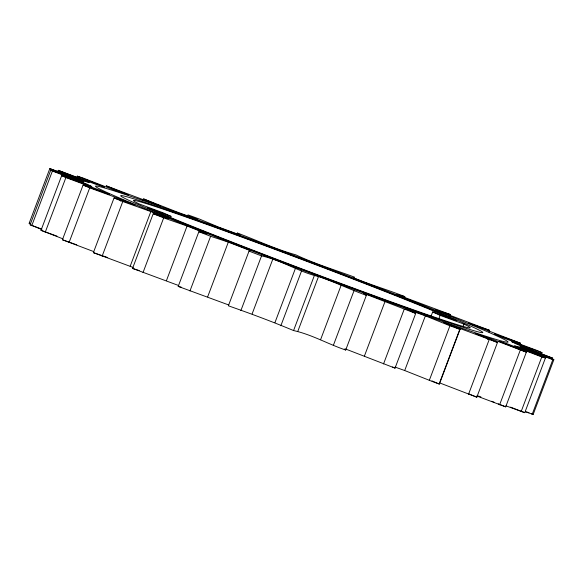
<?xml version="1.0" encoding="UTF-8"?>
<svg xmlns="http://www.w3.org/2000/svg" width="583" height="583" viewBox="0 0 583 583"><rect width="100%" height="100%" fill="white"/><g stroke="black" fill="none" stroke-linecap="round" stroke-linejoin="round"><path stroke-width="0.87" d="M30.812 223.93L29.15 223.289L49.817 168.596L84.943 181.444L89.17 182.413L58.234 170.323L57.6 172.007M41.743 229.52L30.112 224.768L50.772 170.083L83.639 182.231L83.092 181.386L49.817 168.596M31.744 225.738L52.404 171.052L50.772 170.083M62.862 238.819L41.014 230.329L61.681 175.643L91.874 186.596L86.583 183.973L52.404 171.052M45.234 232.26L65.901 177.567L61.681 175.643M76.672 177.837L77.306 176.153L83.405 178.143L115.507 190.597L128.522 194.984L106.186 185.824L160.092 205.981L143.622 198.92L142.981 200.603M93.732 251.594L62.417 239.759L83.078 185.066L109.291 194.35L99.474 190.065L65.901 177.567M69.042 242.564L89.702 187.872L83.078 185.066M133.267 267.495L93.375 252.643L114.042 197.95L135.118 205.158L121.213 199.401L89.702 187.872M120.579 201.084L121.213 199.401M102.112 256.199L122.78 201.514L114.042 197.95M130.177 266.249L150.844 211.563L122.78 201.514M178.675 285.539L132.545 268.42L153.212 213.728L168.225 218.545L150.844 211.563M143.017 272.574L163.677 217.889L187.077 226.022L207.184 233.921L198.876 231.713L178.209 286.399L228.813 305.004M170.353 218.049L170.994 216.366L163.546 212.963L139.14 203.926A179.936 4.394 20.7 0 1 245.997 238.636A179.936 4.394 20.7 0 1 455.76 320.38L456.416 320.679L432.673 311.949L431.085 316.154M166.41 280.714L187.077 226.022M189.956 290.975L210.616 236.283L228.325 242.149L250.267 250.624L249.036 251.113L228.376 305.798C250.355 313.486 272.108 321.568 293.562 330.561C311.723 334.54 328.12 344.145 345.712 350.026L366.372 295.341L363.508 293.307L415.701 313.443L395.034 368.128L345.362 348.925M207.657 296.842L228.325 242.149M240.881 310.586L261.541 255.901C281.502 260.127 298.831 271.962 318.507 276.546C334.81 281.968 350.215 289.583 366.372 295.341M252.118 313.931L272.778 259.238M274.95 322.603L295.61 267.91M280.846 325.766L301.506 271.08M293.562 330.561L314.23 275.876M297.847 331.231L318.507 276.546M320.563 339.729L341.23 285.043M333.33 345.435L353.998 290.749M364.455 355.943L385.123 301.258M404.157 298.285L404.791 296.601C387.848 289.78 370.234 284.81 353.393 277.69L354.624 277.202C334.948 269.885 314.769 263.859 295.792 254.829C275.737 249.269 256.797 240.291 237.288 232.974L240.152 235.007L218.545 227.057L199.466 219.062L187.966 214.872L197.848 219.514L178.296 212.467L143.622 198.92M383.534 363.938L404.201 309.252M439.56 382.871L476.814 397.176L497.474 342.483L443.576 322.333L460.045 329.388L439.378 384.08L434.422 382.317L404.704 370.533L425.371 315.848L405.812 308.793L415.701 313.443M438.846 318.712L440.121 315.352L432.673 311.949M449.821 316.263L450.455 314.58L396.484 294.386L404.791 296.601M429.27 380.473L449.93 325.788L425.371 315.848M439.881 382.025L460.227 328.185M462.989 326.633L463.937 324.112L440.121 315.352M488.991 332.04L489.625 330.357L435.435 309.77L450.455 314.58M487.519 339.401L488.153 337.717L526.362 352.161L505.694 406.847L476.785 396.01M468.528 394.312L489.188 339.627M499.595 404.857L520.262 350.172M541.352 354.355L541.986 352.671L537.766 350.74L504.193 338.242L494.377 333.957L520.583 343.241L468.55 323.15L489.625 330.357M521.122 411.642L541.789 356.949L545.426 357.984L524.766 412.677L505.891 405.826M532.155 414.367L552.822 359.675L553.85 359.711L533.183 414.404L525.341 411.802M29.15 223.289L30.178 223.325M178.209 286.399L181.532 287.281M58.234 170.323L95.721 184.272L104.532 187.012L77.306 176.153M132.545 268.42L139.22 270.556M488.153 337.717L475.138 333.33L497.474 342.483M93.375 252.643L107.709 257.54M62.417 239.759L76.788 244.845M460.045 329.388L449.93 325.788M395.085 367.079L404.704 370.533M541.986 352.671L511.787 341.718L517.085 344.334L552.888 358.232L520.021 346.083L520.575 346.929L553.85 359.711M41.014 230.329L56.952 236.108M170.994 216.366L147.244 207.628L147.9 207.934A179.936 4.394 20.7 0 0 357.663 289.671A179.936 4.394 20.7 0 0 464.527 324.381L463.937 324.112M30.112 224.768L41.91 229.134M552.822 359.675L518.724 346.87L514.498 345.901L545.426 357.984M541.789 356.949L507.946 344.036L499.128 341.303L526.362 352.161M261.541 255.901L249.036 251.113M526.529 411.846L529.029 412.8M531.521 413.762L533.183 414.404M210.616 236.283L198.876 231.713M510.555 407.123L524.766 412.677M163.677 217.889L153.212 213.728M478.468 395.988L480.939 396.979M491.666 401.25L494.144 402.241M498.268 403.888L505.694 406.847M468.543 393.78L476.814 397.176M431.967 380.903L439.378 384.08M392.563 366.969L395.034 368.128M344.276 349.013L345.712 350.026M189.132 226.423A220.425 5.385 20.7 0 0 507.735 342.221A220.425 5.385 20.7 0 0 208.634 223.828A220.425 5.385 20.7 0 0 189.132 226.423M202.935 231.043A193.432 4.722 20.7 0 0 482.513 332.66A193.432 4.722 20.7 0 0 220.046 228.769A193.432 4.722 20.7 0 0 202.935 231.043"/></g></svg>
